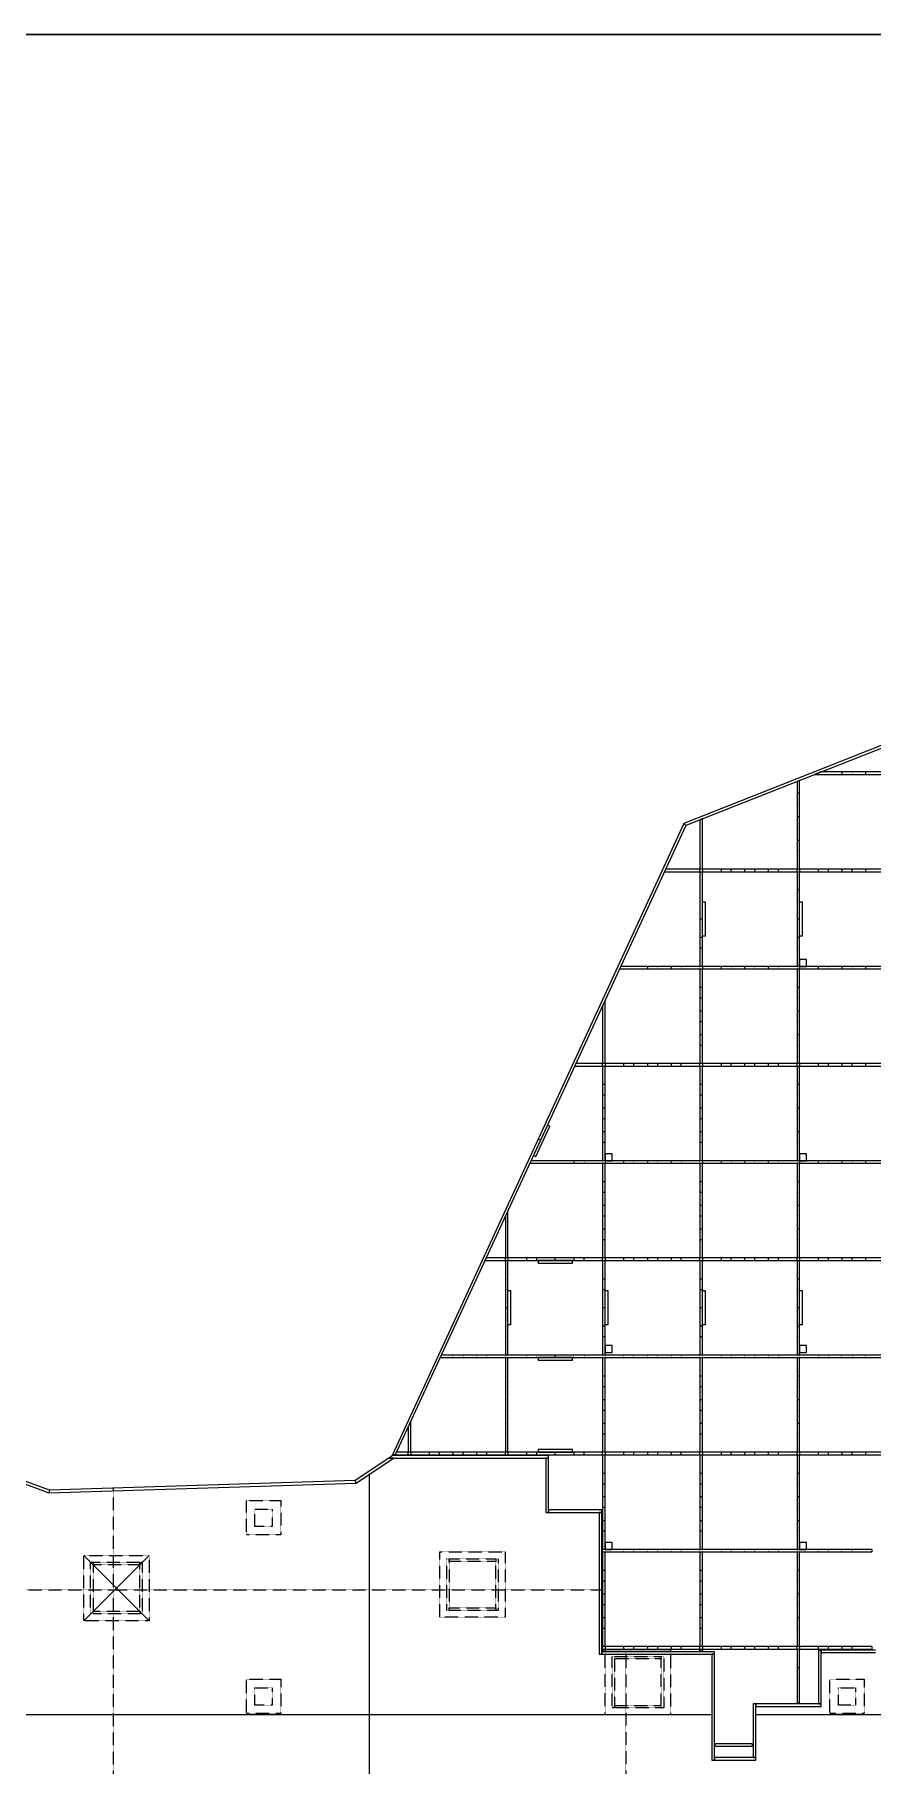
# Model space of a CAD drawing. Header units: millimetres. Extents: x -20225 to 19535, y -17853 to 10707.
# Drawn here: x -2083 to 2784, y 644 to 10707 of the extents above; entities that cross this region are included whole.
import ezdxf

# ---------------------------------------------------------------- set-up
doc = ezdxf.new("R2010")
doc.units = ezdxf.units.MM
doc.linetypes.add('HIDDEN', pattern=[1.905, 1.27, -0.635])

msp = doc.modelspace()

# ---------------------------------------------------------------- linework, layer by layer
at = {"linetype": 'Continuous', "lineweight": 30}
msp.add_line((-20225, 10707), (19535, 10707), dxfattribs=at)
at = {"linetype": 'Continuous', "lineweight": 15}
for p, q in [((3021, 6647), (1689, 6121)), ((3026, 6633), (1700, 6109)), ((2362, 6371), (2347, 6365)), ((2347, 6365), (2347, 5855)), ((2362, 5855), (2362, 6371)), ((2486, 6420), (2448, 6405)), ((2448, 6405), (3447, 6405)), ((3447, 6420), (2486, 6420)), ((1797, 6147), (1782, 6141)), ((1782, 6141), (1782, 5855)), ((1797, 5855), (1797, 6147)), ((1689, 6121), (842, 4285)), ((1700, 6109), (856, 4279)), ((1700, 6109), (1689, 6121)), ((1583, 5855), (1576, 5840)), ((1576, 5840), (3447, 5840)), ((3447, 5855), (1583, 5855)), ((1797, 5855), (1782, 5855)), ((1782, 5840), (1782, 5565)), ((1782, 5840), (1797, 5840)), ((1797, 5565), (1797, 5840)), ((2362, 5855), (2347, 5855)), ((2347, 5840), (2362, 5840)), ((2347, 5840), (2347, 5565)), ((2362, 5565), (2362, 5840)), ((1797, 5665), (1812, 5665)), ((1797, 5465), (1797, 5665)), ((1812, 5665), (1812, 5465)), ((2362, 5665), (2377, 5665)), ((2362, 5465), (2362, 5665)), ((2377, 5665), (2377, 5465)), ((1797, 5565), (1782, 5565)), ((1782, 5565), (1782, 5290)), ((1797, 5290), (1797, 5565)), ((2362, 5565), (2347, 5565)), ((2347, 5565), (2347, 5290)), ((2362, 5290), (2362, 5565)), ((1812, 5465), (1797, 5465)), ((2377, 5465), (2362, 5465)), ((1322, 5290), (1315, 5275)), ((1315, 5275), (3202, 5275)), ((3202, 5290), (1322, 5290)), ((1797, 5290), (1782, 5290)), ((1782, 5275), (1797, 5275)), ((1782, 5275), (1782, 4725)), ((1797, 4725), (1797, 5275)), ((2362, 5290), (2347, 5290)), ((2347, 5275), (2362, 5275)), ((2347, 5275), (2347, 4725)), ((2402, 5330), (2362, 5330)), ((2362, 5330), (2362, 5290)), ((2362, 5290), (2402, 5290)), ((2362, 4725), (2362, 5275)), ((2402, 5290), (2402, 5330)), ((1232, 5094), (1217, 5062)), ((1217, 5062), (1217, 4725)), ((1232, 4725), (1232, 5094)), ((1062, 4725), (1055, 4710)), ((1055, 4710), (3202, 4710)), ((3202, 4725), (1062, 4725)), ((1232, 4725), (1217, 4725)), ((1217, 4710), (1217, 4160)), ((1217, 4710), (1232, 4710)), ((1232, 4160), (1232, 4710)), ((1797, 4725), (1782, 4725)), ((1782, 4710), (1797, 4710)), ((1782, 4710), (1782, 4160)), ((1797, 4160), (1797, 4710)), ((2362, 4725), (2347, 4725)), ((2347, 4710), (2362, 4710)), ((2347, 4710), (2347, 4160)), ((2362, 4160), (2362, 4710)), ((897, 4367), (815, 4191)), ((829, 4185), (910, 4361)), ((910, 4361), (897, 4367)), ((842, 4285), (-4, 2450)), ((856, 4279), (12, 2450)), ((856, 4279), (842, 4285)), ((801, 4160), (794, 4145)), ((794, 4145), (3202, 4145)), ((3202, 4160), (801, 4160)), ((815, 4191), (829, 4185)), ((1232, 4160), (1217, 4160)), ((1217, 4145), (1232, 4145)), ((1217, 4145), (1217, 3595)), ((1272, 4200), (1232, 4200)), ((1232, 4200), (1232, 4160)), ((1232, 4160), (1272, 4160)), ((1232, 3595), (1232, 4145)), ((1272, 4160), (1272, 4200)), ((1797, 4160), (1782, 4160)), ((1782, 4145), (1797, 4145)), ((1782, 4145), (1782, 3595)), ((1797, 3595), (1797, 4145)), ((2362, 4160), (2347, 4160)), ((2347, 4145), (2362, 4145)), ((2347, 4145), (2347, 3595)), ((2402, 4200), (2362, 4200)), ((2362, 4200), (2362, 4160)), ((2362, 4160), (2402, 4160)), ((2362, 3595), (2362, 4145)), ((2402, 4160), (2402, 4200)), ((667, 3869), (652, 3837)), ((652, 3837), (652, 3595)), ((667, 3595), (667, 3869)), ((540, 3595), (534, 3580)), ((534, 3580), (942, 3580)), ((942, 3595), (540, 3595)), ((667, 3595), (652, 3595)), ((652, 3580), (652, 3305)), ((652, 3580), (667, 3580)), ((667, 3305), (667, 3580)), ((1042, 3580), (842, 3580)), ((842, 3580), (842, 3565)), ((842, 3565), (1042, 3565)), ((942, 3580), (942, 3595)), ((3202, 3595), (942, 3595)), ((942, 3580), (3202, 3580)), ((1042, 3565), (1042, 3580)), ((1232, 3595), (1217, 3595)), ((1217, 3580), (1232, 3580)), ((1217, 3580), (1217, 3305)), ((1232, 3305), (1232, 3580)), ((1797, 3595), (1782, 3595)), ((1782, 3580), (1797, 3580)), ((1782, 3580), (1782, 3305)), ((1797, 3305), (1797, 3580)), ((2362, 3595), (2347, 3595)), ((2347, 3580), (2362, 3580)), ((2347, 3580), (2347, 3305)), ((2362, 3305), (2362, 3580)), ((667, 3405), (682, 3405)), ((667, 3205), (667, 3405)), ((682, 3405), (682, 3205)), ((1232, 3205), (1232, 3405)), ((1232, 3405), (1247, 3405)), ((1247, 3405), (1247, 3205)), ((1797, 3405), (1812, 3405)), ((1797, 3205), (1797, 3405)), ((1812, 3405), (1812, 3205)), ((2362, 3405), (2377, 3405)), ((2362, 3205), (2362, 3405)), ((2377, 3405), (2377, 3205)), ((667, 3305), (652, 3305)), ((652, 3305), (652, 3030)), ((667, 3030), (667, 3305)), ((1232, 3305), (1217, 3305)), ((1217, 3305), (1217, 3030)), ((1232, 3030), (1232, 3305)), ((1797, 3305), (1782, 3305)), ((1782, 3305), (1782, 3030)), ((1797, 3030), (1797, 3305)), ((2362, 3305), (2347, 3305)), ((2347, 3305), (2347, 3030)), ((2362, 3030), (2362, 3305)), ((682, 3205), (667, 3205)), ((1247, 3205), (1232, 3205)), ((1812, 3205), (1797, 3205)), ((2377, 3205), (2362, 3205)), ((280, 3030), (273, 3015)), ((942, 3030), (280, 3030)), ((667, 3030), (652, 3030)), ((942, 3015), (942, 3030)), ((3202, 3030), (942, 3030)), ((1232, 3030), (1217, 3030)), ((1272, 3085), (1232, 3085)), ((1232, 3085), (1232, 3045)), ((1232, 3045), (1272, 3045)), ((1272, 3045), (1272, 3085)), ((1797, 3030), (1782, 3030)), ((2362, 3030), (2347, 3030)), ((2402, 3085), (2362, 3085)), ((2362, 3085), (2362, 3045)), ((2362, 3045), (2402, 3045)), ((2402, 3045), (2402, 3085)), ((273, 3015), (942, 3015)), ((652, 3015), (667, 3015)), ((652, 3015), (652, 2465)), ((667, 2465), (667, 3015)), ((842, 3015), (842, 3000)), ((1042, 3015), (842, 3015)), ((842, 3000), (1042, 3000)), ((942, 3015), (3202, 3015)), ((1042, 3000), (1042, 3015)), ((1217, 3015), (1232, 3015)), ((1217, 3015), (1217, 2465)), ((1232, 2465), (1232, 3015)), ((1782, 3015), (1797, 3015)), ((1782, 3015), (1782, 2465)), ((1797, 2465), (1797, 3015)), ((2347, 3015), (2347, 2465)), ((2347, 3015), (2362, 3015)), ((2362, 2465), (2362, 3015)), ((102, 2644), (87, 2612)), ((102, 2465), (102, 2644)), ((87, 2612), (87, 2465)), ((-25, 2430), (-221, 2300)), ((-216, 2285), (2, 2430)), ((-9, 2440), (-25, 2430)), ((-25, 2430), (902, 2430)), ((2, 2430), (-25, 2430)), ((-7, 2445), (-9, 2440)), ((902, 2445), (-7, 2445)), ((12, 2450), (-4, 2450)), ((19, 2465), (12, 2450)), ((12, 2450), (942, 2450)), ((942, 2465), (19, 2465)), ((102, 2465), (87, 2465)), ((667, 2465), (652, 2465)), ((1042, 2480), (842, 2480)), ((842, 2480), (842, 2465)), ((842, 2465), (1042, 2465)), ((902, 2430), (887, 2430)), ((887, 2430), (887, 2115)), ((902, 2430), (902, 2445)), ((902, 2115), (902, 2430)), ((3202, 2465), (942, 2465)), ((942, 2450), (942, 2465)), ((942, 2450), (3202, 2450)), ((1042, 2465), (1042, 2480)), ((1232, 2465), (1217, 2465)), ((1217, 2450), (1232, 2450)), ((1217, 2450), (1217, 1900)), ((1232, 1900), (1232, 2450)), ((1797, 2465), (1782, 2465)), ((1782, 2450), (1797, 2450)), ((1782, 2450), (1782, 1900)), ((1797, 1900), (1797, 2450)), ((2362, 2465), (2347, 2465)), ((2347, 2450), (2347, 1900)), ((2347, 2450), (2362, 2450)), ((2362, 1900), (2362, 2450)), ((-138, 940), (-138, 2337)), ((-2177, 2295), (-2000, 2229)), ((-1997, 2244), (-2166, 2307)), ((-2000, 2229), (-216, 2285)), ((-1997, 2244), (-2000, 2229)), ((-221, 2300), (-1997, 2244)), ((-216, 2285), (-221, 2300)), ((887, 2115), (902, 2115)), ((902, 2130), (902, 2115)), ((1212, 2130), (902, 2130)), ((902, 2115), (1212, 2115)), ((1212, 2115), (1197, 2115)), ((1197, 2115), (1197, 1290)), ((1212, 2115), (1212, 2130)), ((1212, 1290), (1212, 2115)), ((1232, 1940), (1232, 1900)), ((1272, 1940), (1232, 1940)), ((1272, 1900), (1272, 1940)), ((2362, 1940), (2362, 1900)), ((2402, 1940), (2362, 1940)), ((2402, 1900), (2402, 1940)), ((2782, 1900), (1217, 1900)), ((1217, 1885), (1217, 1900)), ((1232, 1900), (1217, 1900)), ((1217, 1885), (2782, 1885)), ((1217, 1885), (1232, 1885)), ((1217, 1885), (1217, 1335)), ((1232, 1900), (1272, 1900)), ((1232, 1335), (1232, 1885)), ((1797, 1900), (1782, 1900)), ((1782, 1885), (1797, 1885)), ((1782, 1885), (1782, 1335)), ((1797, 1335), (1797, 1885)), ((2362, 1900), (2347, 1900)), ((2347, 1885), (2362, 1885)), ((2347, 1885), (2347, 1335)), ((2362, 1900), (2402, 1900)), ((2362, 1335), (2362, 1885)), ((2782, 1900), (2782, 1885)), ((1217, 1320), (1217, 1335)), ((2782, 1335), (1217, 1335)), ((1232, 1335), (1217, 1335)), ((1217, 1320), (2782, 1320)), ((1217, 1320), (1217, 1310)), ((1217, 1310), (1232, 1310)), ((1232, 1320), (1232, 1310)), ((1232, 1318), (1612, 1318)), ((1232, 1305), (1232, 1310)), ((1612, 1318), (1612, 1305)), ((1797, 1335), (1782, 1335)), ((1782, 1310), (1782, 1320)), ((1782, 1310), (1797, 1310)), ((1797, 1320), (1797, 1310)), ((2362, 1335), (2347, 1335)), ((2347, 1320), (2347, 1007)), ((2347, 1320), (2362, 1320)), ((2362, 1007), (2362, 1320)), ((2487, 1315), (2472, 1315)), ((2472, 1315), (2472, 1002)), ((2487, 1315), (2487, 1300)), ((2802, 1315), (2487, 1315)), ((2487, 1002), (2487, 1315)), ((2782, 1335), (2782, 1320)), ((1197, 1290), (1212, 1290)), ((1867, 1305), (1212, 1305)), ((1212, 1305), (1212, 1290)), ((1212, 1290), (1867, 1290)), ((1852, 1290), (1852, 675)), ((1867, 1290), (1852, 1290)), ((1867, 1290), (1867, 1305)), ((1867, 675), (1867, 1290)), ((2487, 1300), (2802, 1300)), ((2347, 1007), (2362, 1007)), ((-3118, 940), (-138, 940)), ((-138, 491), (-138, 940)), ((-138, 940), (1852, 940)), ((2092, 1002), (2092, 690)), ((2107, 1002), (2092, 1002)), ((2487, 1002), (2107, 1002)), ((2107, 1002), (2107, 987)), ((2107, 690), (2107, 1002)), ((2107, 987), (2487, 987)), ((2107, 940), (2842, 940)), ((2472, 1002), (2487, 1002)), ((2487, 987), (2487, 1002)), ((1872, 755), (1872, 770)), ((2087, 770), (1872, 770)), ((1872, 755), (2087, 755)), ((2087, 770), (2087, 755)), ((1852, 675), (1867, 675)), ((1867, 690), (1867, 675)), ((2107, 690), (1867, 690)), ((1867, 675), (2107, 675)), ((2092, 690), (2107, 690)), ((2107, 675), (2107, 690))]:
    msp.add_line(p, q, dxfattribs=at)
at = {"linetype": 'HIDDEN', "lineweight": 0}
for p, q in [((2607, 6420), (2607, 6405)), ((2667, 6405), (2667, 6420)), ((2744, 6420), (2744, 6405)), ((2362, 6297), (2347, 6297)), ((2347, 6237), (2362, 6237)), ((2362, 6160), (2347, 6160)), ((2347, 6100), (2362, 6100)), ((2362, 6022), (2347, 6022)), ((2347, 5962), (2362, 5962)), ((1782, 5840), (1782, 5855)), ((1797, 5855), (1797, 5840)), ((1905, 5855), (1905, 5840)), ((1964, 5840), (1964, 5855)), ((2042, 5855), (2042, 5840)), ((2102, 5840), (2102, 5855)), ((2179, 5855), (2179, 5840)), ((2239, 5840), (2239, 5855)), ((2347, 5840), (2347, 5855)), ((2362, 5855), (2362, 5840)), ((2469, 5855), (2469, 5840)), ((2530, 5840), (2530, 5855)), ((2607, 5855), (2607, 5840)), ((2667, 5840), (2667, 5855)), ((2744, 5855), (2744, 5840)), ((2362, 5732), (2347, 5732)), ((2347, 5672), (2362, 5672)), ((1797, 5457), (1782, 5457)), ((2362, 5457), (2347, 5457)), ((1782, 5397), (1797, 5397)), ((2347, 5397), (2362, 5397)), ((1477, 5290), (1477, 5275)), ((1537, 5275), (1537, 5290)), ((1615, 5290), (1615, 5275)), ((1674, 5275), (1674, 5290)), ((1782, 5275), (1782, 5290)), ((1797, 5290), (1797, 5275)), ((1905, 5290), (1905, 5275)), ((1964, 5275), (1964, 5290)), ((2042, 5290), (2042, 5275)), ((2102, 5275), (2102, 5290)), ((2179, 5290), (2179, 5275)), ((2239, 5275), (2239, 5290)), ((2347, 5275), (2347, 5290)), ((2362, 5290), (2362, 5275)), ((2469, 5290), (2469, 5275)), ((2530, 5275), (2530, 5290)), ((2607, 5290), (2607, 5275)), ((2667, 5275), (2667, 5290)), ((2744, 5290), (2744, 5275)), ((1797, 5167), (1782, 5167)), ((2362, 5167), (2347, 5167)), ((1782, 5107), (1797, 5107)), ((2347, 5107), (2362, 5107)), ((1797, 5030), (1782, 5030)), ((1782, 4970), (1797, 4970)), ((2362, 5030), (2347, 5030)), ((2347, 4970), (2362, 4970)), ((1797, 4892), (1782, 4892)), ((1782, 4832), (1797, 4832)), ((2362, 4892), (2347, 4892)), ((2347, 4832), (2362, 4832)), ((1217, 4710), (1217, 4725)), ((1232, 4725), (1232, 4710)), ((1339, 4725), (1339, 4710)), ((1399, 4710), (1399, 4725)), ((1477, 4725), (1477, 4710)), ((1537, 4710), (1537, 4725)), ((1615, 4725), (1615, 4710)), ((1674, 4710), (1674, 4725)), ((1782, 4710), (1782, 4725)), ((1797, 4725), (1797, 4710)), ((1905, 4725), (1905, 4710)), ((1964, 4710), (1964, 4725)), ((2042, 4725), (2042, 4710)), ((2102, 4710), (2102, 4725)), ((2179, 4725), (2179, 4710)), ((2239, 4710), (2239, 4725)), ((2347, 4710), (2347, 4725)), ((2362, 4725), (2362, 4710)), ((2469, 4725), (2469, 4710)), ((2530, 4710), (2530, 4725)), ((2607, 4725), (2607, 4710)), ((2667, 4710), (2667, 4725)), ((2744, 4725), (2744, 4710)), ((1232, 4602), (1217, 4602)), ((1217, 4542), (1232, 4542)), ((1797, 4602), (1782, 4602)), ((1782, 4542), (1797, 4542)), ((2362, 4602), (2347, 4602)), ((2347, 4542), (2362, 4542)), ((1232, 4465), (1217, 4465)), ((1797, 4465), (1782, 4465)), ((2362, 4465), (2347, 4465)), ((1217, 4405), (1232, 4405)), ((1232, 4327), (1217, 4327)), ((1782, 4405), (1797, 4405)), ((1797, 4327), (1782, 4327)), ((2347, 4405), (2362, 4405)), ((2362, 4327), (2347, 4327)), ((1217, 4267), (1232, 4267)), ((1782, 4267), (1797, 4267)), ((2347, 4267), (2362, 4267)), ((1049, 4160), (1049, 4145)), ((1109, 4145), (1109, 4160)), ((1217, 4145), (1217, 4160)), ((1232, 4160), (1232, 4145)), ((1339, 4160), (1339, 4145)), ((1399, 4145), (1399, 4160)), ((1477, 4160), (1477, 4145)), ((1537, 4145), (1537, 4160)), ((1615, 4160), (1615, 4145)), ((1674, 4145), (1674, 4160)), ((1782, 4145), (1782, 4160)), ((1797, 4160), (1797, 4145)), ((1905, 4160), (1905, 4145)), ((1964, 4145), (1964, 4160)), ((2042, 4160), (2042, 4145)), ((2102, 4145), (2102, 4160)), ((2179, 4160), (2179, 4145)), ((2239, 4145), (2239, 4160)), ((2347, 4145), (2347, 4160)), ((2362, 4160), (2362, 4145)), ((2469, 4160), (2469, 4145)), ((2530, 4145), (2530, 4160)), ((2607, 4160), (2607, 4145)), ((2667, 4145), (2667, 4160)), ((2744, 4160), (2744, 4145)), ((1232, 4037), (1217, 4037)), ((1797, 4037), (1782, 4037)), ((2362, 4037), (2347, 4037)), ((1217, 3977), (1232, 3977)), ((1782, 3977), (1797, 3977)), ((2347, 3977), (2362, 3977)), ((1232, 3900), (1217, 3900)), ((1217, 3840), (1232, 3840)), ((1797, 3900), (1782, 3900)), ((1782, 3840), (1797, 3840)), ((2362, 3900), (2347, 3900)), ((2347, 3840), (2362, 3840)), ((1232, 3762), (1217, 3762)), ((1797, 3762), (1782, 3762)), ((2362, 3762), (2347, 3762)), ((1217, 3702), (1232, 3702)), ((1782, 3702), (1797, 3702)), ((2347, 3702), (2362, 3702)), ((652, 3580), (652, 3595)), ((667, 3595), (667, 3580)), ((774, 3595), (774, 3580)), ((834, 3580), (834, 3595)), ((1049, 3595), (1049, 3580)), ((1109, 3580), (1109, 3595)), ((1217, 3580), (1217, 3595)), ((1232, 3595), (1232, 3580)), ((1339, 3595), (1339, 3580)), ((1399, 3580), (1399, 3595)), ((1477, 3595), (1477, 3580)), ((1537, 3580), (1537, 3595)), ((1615, 3595), (1615, 3580)), ((1674, 3580), (1674, 3595)), ((1782, 3580), (1782, 3595)), ((1797, 3595), (1797, 3580)), ((1905, 3595), (1905, 3580)), ((1964, 3580), (1964, 3595)), ((2042, 3595), (2042, 3580)), ((2102, 3580), (2102, 3595)), ((2179, 3595), (2179, 3580)), ((2239, 3580), (2239, 3595)), ((2347, 3580), (2347, 3595)), ((2362, 3595), (2362, 3580)), ((2469, 3595), (2469, 3580)), ((2530, 3580), (2530, 3595)), ((2607, 3595), (2607, 3580)), ((2667, 3580), (2667, 3595)), ((2744, 3595), (2744, 3580)), ((667, 3472), (652, 3472)), ((1232, 3472), (1217, 3472)), ((1797, 3472), (1782, 3472)), ((2362, 3472), (2347, 3472)), ((652, 3412), (667, 3412)), ((1217, 3412), (1232, 3412)), ((1782, 3412), (1797, 3412)), ((2347, 3412), (2362, 3412)), ((667, 3197), (652, 3197)), ((652, 3137), (667, 3137)), ((1232, 3197), (1217, 3197)), ((1217, 3137), (1232, 3137)), ((1797, 3197), (1782, 3197)), ((1782, 3137), (1797, 3137)), ((2362, 3197), (2347, 3197)), ((2347, 3137), (2362, 3137)), ((347, 3030), (347, 3015)), ((407, 3015), (407, 3030)), ((484, 3030), (484, 3015)), ((544, 3015), (544, 3030)), ((652, 3015), (652, 3030)), ((667, 3030), (667, 3015)), ((774, 3030), (774, 3015)), ((834, 3015), (834, 3030)), ((1049, 3030), (1049, 3015)), ((1109, 3015), (1109, 3030)), ((1217, 3015), (1217, 3030)), ((1232, 3030), (1232, 3015)), ((1339, 3030), (1339, 3015)), ((1399, 3015), (1399, 3030)), ((1477, 3030), (1477, 3015)), ((1537, 3015), (1537, 3030)), ((1615, 3030), (1615, 3015)), ((1674, 3015), (1674, 3030)), ((1782, 3015), (1782, 3030)), ((1797, 3030), (1797, 3015)), ((1905, 3030), (1905, 3015)), ((1964, 3015), (1964, 3030)), ((2042, 3030), (2042, 3015)), ((2102, 3015), (2102, 3030)), ((2179, 3030), (2179, 3015)), ((2239, 3015), (2239, 3030)), ((2347, 3015), (2347, 3030)), ((2362, 3030), (2362, 3015)), ((2469, 3030), (2469, 3015)), ((2530, 3015), (2530, 3030)), ((2607, 3030), (2607, 3015)), ((2667, 3015), (2667, 3030)), ((2744, 3030), (2744, 3015)), ((667, 2907), (652, 2907)), ((652, 2847), (667, 2847)), ((1232, 2907), (1217, 2907)), ((1217, 2847), (1232, 2847)), ((1797, 2907), (1782, 2907)), ((1782, 2847), (1797, 2847)), ((2362, 2907), (2347, 2907)), ((2347, 2847), (2362, 2847)), ((667, 2770), (652, 2770)), ((1232, 2770), (1217, 2770)), ((1797, 2770), (1782, 2770)), ((2362, 2770), (2347, 2770)), ((652, 2710), (667, 2710)), ((667, 2632), (652, 2632)), ((1217, 2710), (1232, 2710)), ((1232, 2632), (1217, 2632)), ((1782, 2710), (1797, 2710)), ((1797, 2632), (1782, 2632)), ((2347, 2710), (2362, 2710)), ((2362, 2632), (2347, 2632)), ((652, 2572), (667, 2572)), ((1217, 2572), (1232, 2572)), ((1782, 2572), (1797, 2572)), ((2347, 2572), (2362, 2572)), ((87, 2450), (87, 2465)), ((102, 2465), (102, 2450)), ((209, 2465), (209, 2450)), ((270, 2450), (270, 2465)), ((347, 2465), (347, 2450)), ((407, 2450), (407, 2465)), ((484, 2465), (484, 2450)), ((544, 2450), (544, 2465)), ((652, 2450), (652, 2465)), ((667, 2465), (667, 2450)), ((774, 2465), (774, 2450)), ((834, 2450), (834, 2465)), ((1049, 2465), (1049, 2450)), ((1109, 2450), (1109, 2465)), ((1217, 2450), (1217, 2465)), ((1232, 2465), (1232, 2450)), ((1339, 2465), (1339, 2450)), ((1399, 2450), (1399, 2465)), ((1477, 2465), (1477, 2450)), ((1537, 2450), (1537, 2465)), ((1615, 2465), (1615, 2450)), ((1674, 2450), (1674, 2465)), ((1782, 2450), (1782, 2465)), ((1797, 2465), (1797, 2450)), ((1905, 2465), (1905, 2450)), ((1964, 2450), (1964, 2465)), ((2042, 2465), (2042, 2450)), ((2102, 2450), (2102, 2465)), ((2179, 2465), (2179, 2450)), ((2239, 2450), (2239, 2465)), ((2347, 2450), (2347, 2465)), ((2362, 2465), (2362, 2450)), ((2469, 2465), (2469, 2450)), ((2530, 2450), (2530, 2465)), ((2607, 2465), (2607, 2450)), ((2667, 2450), (2667, 2465)), ((2744, 2465), (2744, 2450)), ((1232, 2342), (1217, 2342)), ((1797, 2342), (1782, 2342)), ((2362, 2342), (2347, 2342)), ((-1628, 2256), (-1628, 1665)), ((1217, 2282), (1232, 2282)), ((1782, 2282), (1797, 2282)), ((2347, 2282), (2362, 2282)), ((-853, 1984), (-853, 2184)), ((-853, 2184), (-653, 2184)), ((-803, 2134), (-703, 2134)), ((-803, 2034), (-803, 2134)), ((-703, 2134), (-703, 2034)), ((-653, 2184), (-653, 1984)), ((1232, 2205), (1217, 2205)), ((1217, 2145), (1232, 2145)), ((1797, 2205), (1782, 2205)), ((1782, 2145), (1797, 2145)), ((2362, 2205), (2347, 2205)), ((2347, 2145), (2362, 2145)), ((-703, 2034), (-803, 2034)), ((1232, 2067), (1217, 2067)), ((1797, 2067), (1782, 2067)), ((2362, 2067), (2347, 2067)), ((-653, 1984), (-853, 1984)), ((1217, 2007), (1232, 2007)), ((1782, 2007), (1797, 2007)), ((2347, 2007), (2362, 2007)), ((-1798, 1865), (-1418, 1865)), ((-1798, 1485), (-1798, 1865)), ((-1758, 1825), (-1743, 1825)), ((-1758, 1525), (-1758, 1825)), ((-1743, 1825), (-1743, 1525)), ((-1743, 1810), (-1743, 1825)), ((-1743, 1825), (-1473, 1825)), ((-1473, 1825), (-1473, 1810)), ((-1473, 1525), (-1473, 1825)), ((-1473, 1825), (-1458, 1825)), ((-1458, 1825), (-1458, 1525)), ((-1418, 1865), (-1418, 1485)), ((271, 1885), (651, 1885)), ((271, 1505), (271, 1885)), ((311, 1545), (311, 1845)), ((311, 1845), (326, 1845)), ((326, 1845), (596, 1845)), ((326, 1830), (326, 1845)), ((326, 1845), (326, 1545)), ((596, 1830), (326, 1830)), ((596, 1845), (596, 1830)), ((596, 1545), (596, 1845)), ((596, 1845), (611, 1845)), ((611, 1845), (611, 1545)), ((651, 1885), (651, 1505)), ((1232, 1900), (1232, 1885)), ((1339, 1900), (1339, 1885)), ((1399, 1885), (1399, 1900)), ((1477, 1900), (1477, 1885)), ((1537, 1885), (1537, 1900)), ((1615, 1900), (1615, 1885)), ((1674, 1885), (1674, 1900)), ((1782, 1885), (1782, 1900)), ((1797, 1900), (1797, 1885)), ((1905, 1900), (1905, 1885)), ((1964, 1885), (1964, 1900)), ((2042, 1900), (2042, 1885)), ((2102, 1885), (2102, 1900)), ((2179, 1900), (2179, 1885)), ((2239, 1885), (2239, 1900)), ((2347, 1885), (2347, 1900)), ((2362, 1900), (2362, 1885)), ((2469, 1900), (2469, 1885)), ((2530, 1885), (2530, 1900)), ((2607, 1900), (2607, 1885)), ((2667, 1885), (2667, 1900)), ((-1473, 1810), (-1743, 1810)), ((1232, 1777), (1217, 1777)), ((1217, 1717), (1232, 1717)), ((1797, 1777), (1782, 1777)), ((1782, 1717), (1797, 1717)), ((2362, 1777), (2347, 1777)), ((2347, 1717), (2362, 1717)), ((-4608, 1665), (-1628, 1665)), ((-1628, 1665), (-1628, 175)), ((-1628, 1665), (1212, 1665)), ((1232, 1640), (1217, 1640)), ((1797, 1640), (1782, 1640)), ((2362, 1640), (2347, 1640)), ((-1743, 1525), (-1758, 1525)), ((-1743, 1540), (-1473, 1540)), ((-1743, 1525), (-1743, 1540)), ((-1473, 1525), (-1743, 1525)), ((-1473, 1540), (-1473, 1525)), ((-1458, 1525), (-1473, 1525)), ((326, 1545), (311, 1545)), ((326, 1545), (326, 1560)), ((326, 1560), (596, 1560)), ((596, 1545), (326, 1545)), ((596, 1560), (596, 1545)), ((611, 1545), (596, 1545)), ((1217, 1580), (1232, 1580)), ((1782, 1580), (1797, 1580)), ((2347, 1580), (2362, 1580)), ((-1418, 1485), (-1798, 1485)), ((651, 1505), (271, 1505)), ((1232, 1502), (1217, 1502)), ((1217, 1442), (1232, 1442)), ((1797, 1502), (1782, 1502)), ((1782, 1442), (1797, 1442)), ((2362, 1502), (2347, 1502)), ((2347, 1442), (2362, 1442)), ((1232, 1335), (1232, 1320)), ((1339, 1335), (1339, 1320)), ((1399, 1320), (1399, 1335)), ((1477, 1335), (1477, 1320)), ((1537, 1320), (1537, 1335)), ((1615, 1335), (1615, 1320)), ((1674, 1320), (1674, 1335)), ((1782, 1320), (1782, 1335)), ((1797, 1335), (1797, 1320)), ((1905, 1335), (1905, 1320)), ((1964, 1320), (1964, 1335)), ((2042, 1335), (2042, 1320)), ((2102, 1320), (2102, 1335)), ((2179, 1335), (2179, 1320)), ((2239, 1320), (2239, 1335)), ((2347, 1320), (2347, 1335)), ((2362, 1335), (2362, 1320)), ((2469, 1335), (2469, 1320)), ((2530, 1320), (2530, 1335)), ((2607, 1335), (2607, 1320)), ((2667, 1320), (2667, 1335)), ((1232, 938), (1232, 1305)), ((1272, 1278), (1287, 1278)), ((1272, 978), (1272, 1278)), ((1287, 1278), (1287, 978)), ((1287, 1263), (1287, 1278)), ((1287, 1278), (1557, 1278)), ((1557, 1263), (1287, 1263)), ((1352, 1305), (1352, 175)), ((1557, 1278), (1557, 1263)), ((1557, 1278), (1572, 1278)), ((1557, 978), (1557, 1278)), ((1572, 1278), (1572, 978)), ((1612, 1305), (1612, 938)), ((2362, 1212), (2347, 1212)), ((-853, 1145), (-653, 1145)), ((-853, 945), (-853, 1145)), ((-653, 1145), (-653, 945)), ((2347, 1152), (2362, 1152)), ((2537, 945), (2537, 1145)), ((2537, 1145), (2737, 1145)), ((2737, 1145), (2737, 945)), ((-803, 1095), (-703, 1095)), ((-803, 995), (-803, 1095)), ((-703, 1095), (-703, 995)), ((2587, 1095), (2687, 1095)), ((2587, 995), (2587, 1095)), ((2687, 1095), (2687, 995)), ((-653, 945), (-853, 945)), ((-703, 995), (-803, 995)), ((1612, 938), (1232, 938)), ((1287, 978), (1272, 978)), ((1287, 978), (1287, 993)), ((1287, 993), (1557, 993)), ((1557, 978), (1287, 978)), ((1557, 993), (1557, 978)), ((1572, 978), (1557, 978)), ((2737, 945), (2537, 945)), ((2687, 995), (2587, 995))]:
    msp.add_line(p, q, dxfattribs=at)
at = {"lineweight": 30}
for p, q in [((-1798, 1865), (-1418, 1485)), ((-1418, 1865), (-1798, 1485))]:
    msp.add_line(p, q, dxfattribs=at)

doc.saveas('drawing.dxf')
